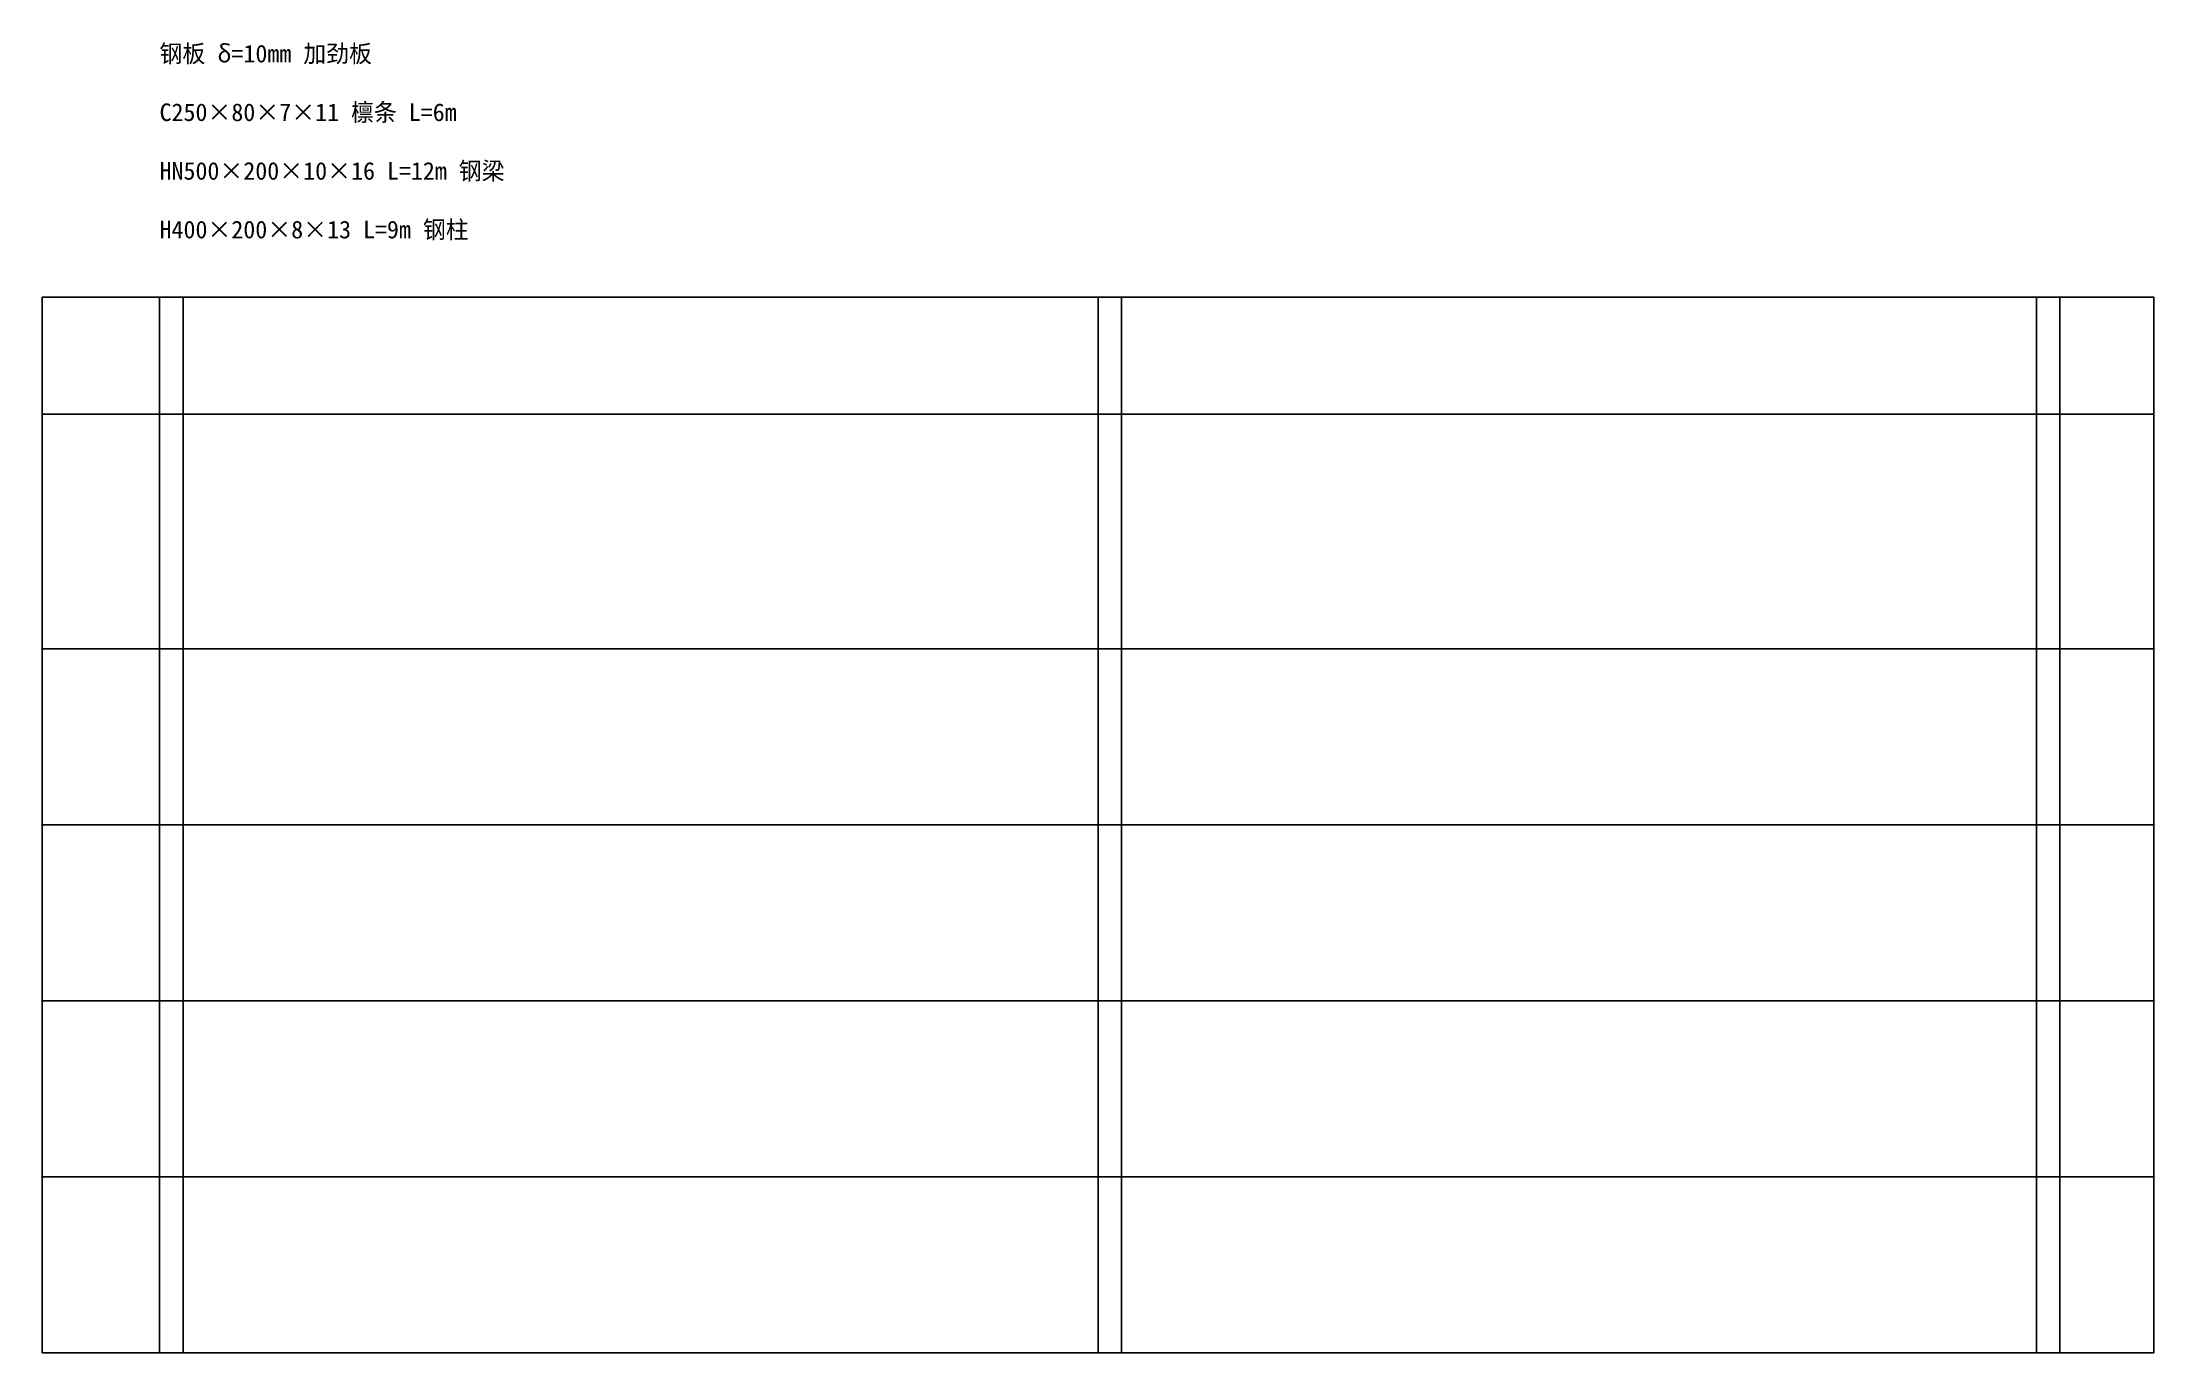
# Model space of a CAD drawing. Header units: millimetres. Extents: x 0 to 36000, y 0 to 22344.
import ezdxf

# ---------------------------------------------------------------- set-up
doc = ezdxf.new("R2010")
doc.units = ezdxf.units.MM

msp = doc.modelspace()

# ---------------------------------------------------------------- linework, layer by layer
at = {"layer": '檩条'}
for p, q in [((0, 12000), (36000, 12000)), ((0, 9000), (36000, 9000)), ((0, 6000), (36000, 6000)), ((0, 3000), (36000, 3000))]:
    msp.add_line(p, q, dxfattribs=at)
at = {"layer": '钢柱'}
for points in [[(0, 0), (36000, 0), (36000, 18000), (0, 18000)], [(2000, 0), (2400, 0), (2400, 18000), (2000, 18000)], [(18000, 0), (18400, 0), (18400, 18000), (18000, 18000)], [(34000, 0), (34400, 0), (34400, 18000), (34000, 18000)]]:
    msp.add_lwpolyline(points, close=True, dxfattribs=at)
at = {"layer": '钢梁'}
msp.add_line((0, 16000), (36000, 16000), dxfattribs=at)

# ---------------------------------------------------------------- texts
for s, p in [('钢板 δ=10mm 加劲板', (2000, 22000)), ('C250×80×7×11 檩条 L=6m', (2000, 21000)), ('HN500×200×10×16 L=12m 钢梁', (2000, 20000)), ('H400×200×8×13 L=9m 钢柱', (2000, 19000))]:
    msp.add_text(s, height=300).set_placement(p)

doc.saveas('drawing.dxf')
